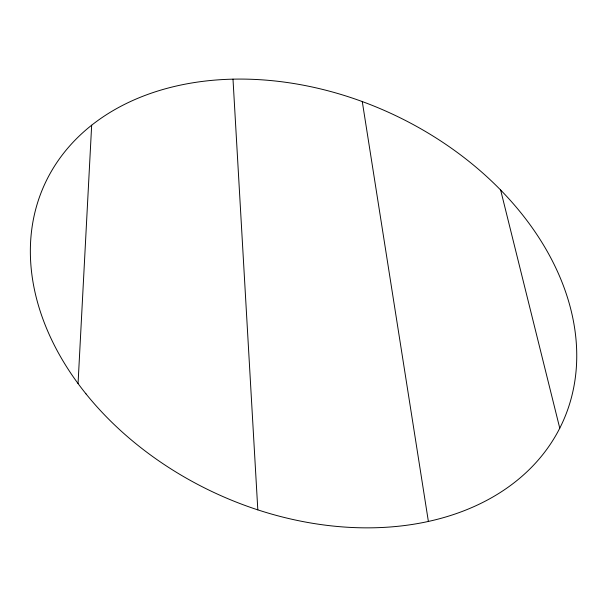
<?xml version="1.0" encoding="UTF-8"?>
<svg xmlns="http://www.w3.org/2000/svg" width="607" height="607" viewBox="0 0 607 607"><rect width="100%" height="100%" fill="white"/><g stroke="black" fill="none" stroke-linecap="round" stroke-linejoin="round"><path stroke-width="0.91" d="M78.053 383.556L91.665 125.194M500.631 190.014L559.76 428.193M362.273 101.566L428.383 521.436M232.997 79.153L257.816 509.865M86.012 393.89A285.009 209.18 24.8 0 0 555.451 436.092A285.009 209.18 24.8 0 0 269.182 80.405A285.009 209.18 24.8 0 0 86.012 393.89"/></g></svg>
